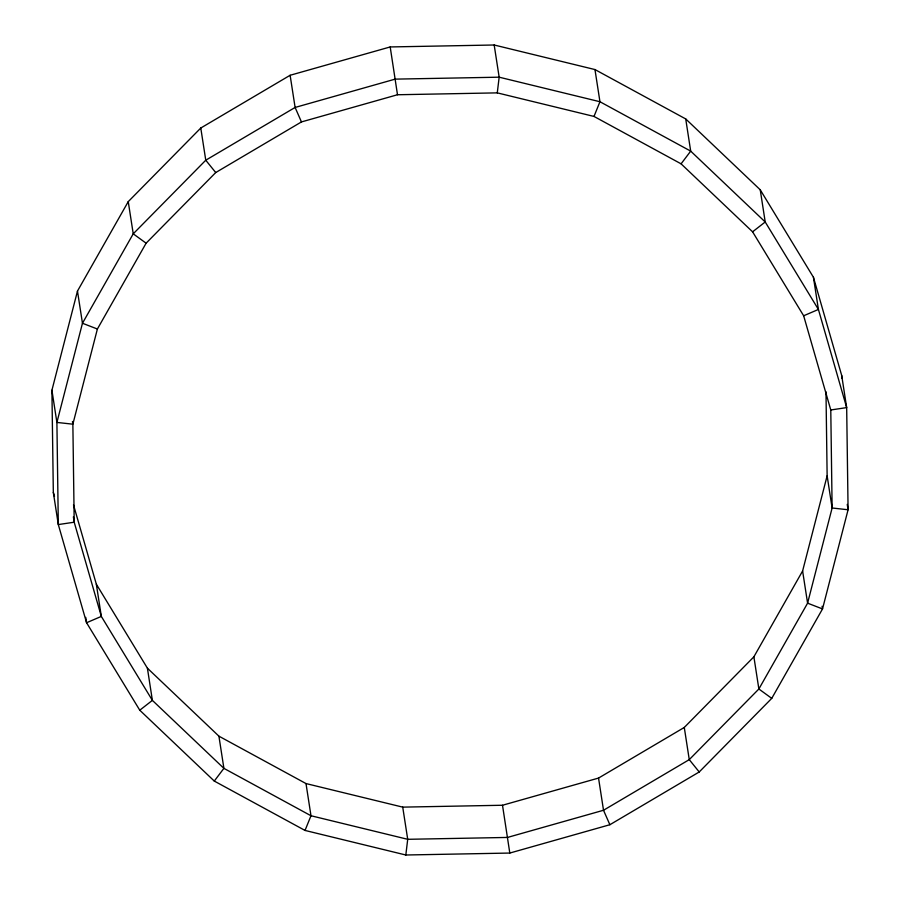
<?xml version="1.0" encoding="UTF-8"?>
<svg xmlns="http://www.w3.org/2000/svg" width="900" height="900" viewBox="0 0 900 900"><rect width="100%" height="100%" fill="white"/><g stroke="black" fill="none" stroke-linecap="round" stroke-linejoin="round"><path stroke-width="1.35" d="M405.821 855L509.805 853.054L609.874 824.726L699.221 771.975L771.75 698.366L822.521 608.929L848.081 509.76L846.675 407.61L841.691 375.435L813.431 277.267L760.23 189.787L685.721 118.935L594.967 69.559L494.179 45L390.195 46.946L290.126 75.274L200.779 128.025L128.25 201.634L77.479 291.071L51.919 390.24L53.325 492.39L58.309 524.565L86.569 622.732L139.77 710.212L214.279 781.065L305.032 830.441L405.821 855L407.711 839.306L402.728 807.131L306 783.562L218.914 736.166L147.409 668.183L96.345 584.224L73.485 504.832M497.272 92.869L594 116.438L681.086 163.834L752.591 231.817L803.655 315.776L830.779 409.973L832.117 507.994L807.592 603.169L758.869 688.995L689.265 759.634L603.518 810.259L507.488 837.439L407.711 839.306L310.984 815.749L223.898 768.352L152.381 700.369L101.329 616.41L74.205 522.214L72.866 424.181L97.391 329.017L146.115 243.191L215.719 172.553L301.455 121.927L397.496 94.748L497.272 92.869L499.162 77.186L494.179 45M402.728 807.131L502.504 805.252L598.545 778.072L684.281 727.447L753.885 656.809L802.609 570.983L827.134 475.819L825.986 391.793M305.032 830.441L310.984 815.749L306 783.562M594 116.438L599.951 101.734L594.967 69.559M214.279 781.065L223.898 768.352L218.914 736.166M681.086 163.834L690.694 151.121L685.721 118.935M139.77 710.212L152.381 700.369L147.409 668.183M752.591 231.817L765.214 221.974L760.23 189.787M803.655 315.776L818.415 309.454L813.431 277.267M830.779 409.973L846.675 407.61L818.415 309.454L765.214 221.974L690.694 151.121L599.951 101.734L499.162 77.186L395.179 79.133L295.11 107.449L205.763 160.211L133.234 233.82L82.462 323.257L56.902 422.426L58.309 524.565L74.205 522.214L73.373 516.847M97.391 329.017L82.462 323.257L77.479 291.071M146.115 243.191L133.234 233.82L128.25 201.634M771.75 698.366L758.869 688.995L753.885 656.809M215.719 172.553L205.763 160.211L200.779 128.025M699.221 771.975L689.265 759.634L684.281 727.447M301.455 121.927L295.11 107.449L290.126 75.274M609.874 824.726L603.518 810.259L598.545 778.072M53.325 492.39L54.484 496.418M847.249 504.394L848.081 509.76L832.117 507.994L827.134 475.819M822.105 606.251L822.521 608.929L807.592 603.169L802.609 570.983M390.195 46.946L397.496 94.748M502.504 805.252L509.805 853.054M72.45 421.504L72.866 424.181L56.902 422.426L51.919 390.24M96.345 584.224L101.329 616.41L86.569 622.732L85.736 617.366M841.691 375.435L841.736 378.225"/></g></svg>
